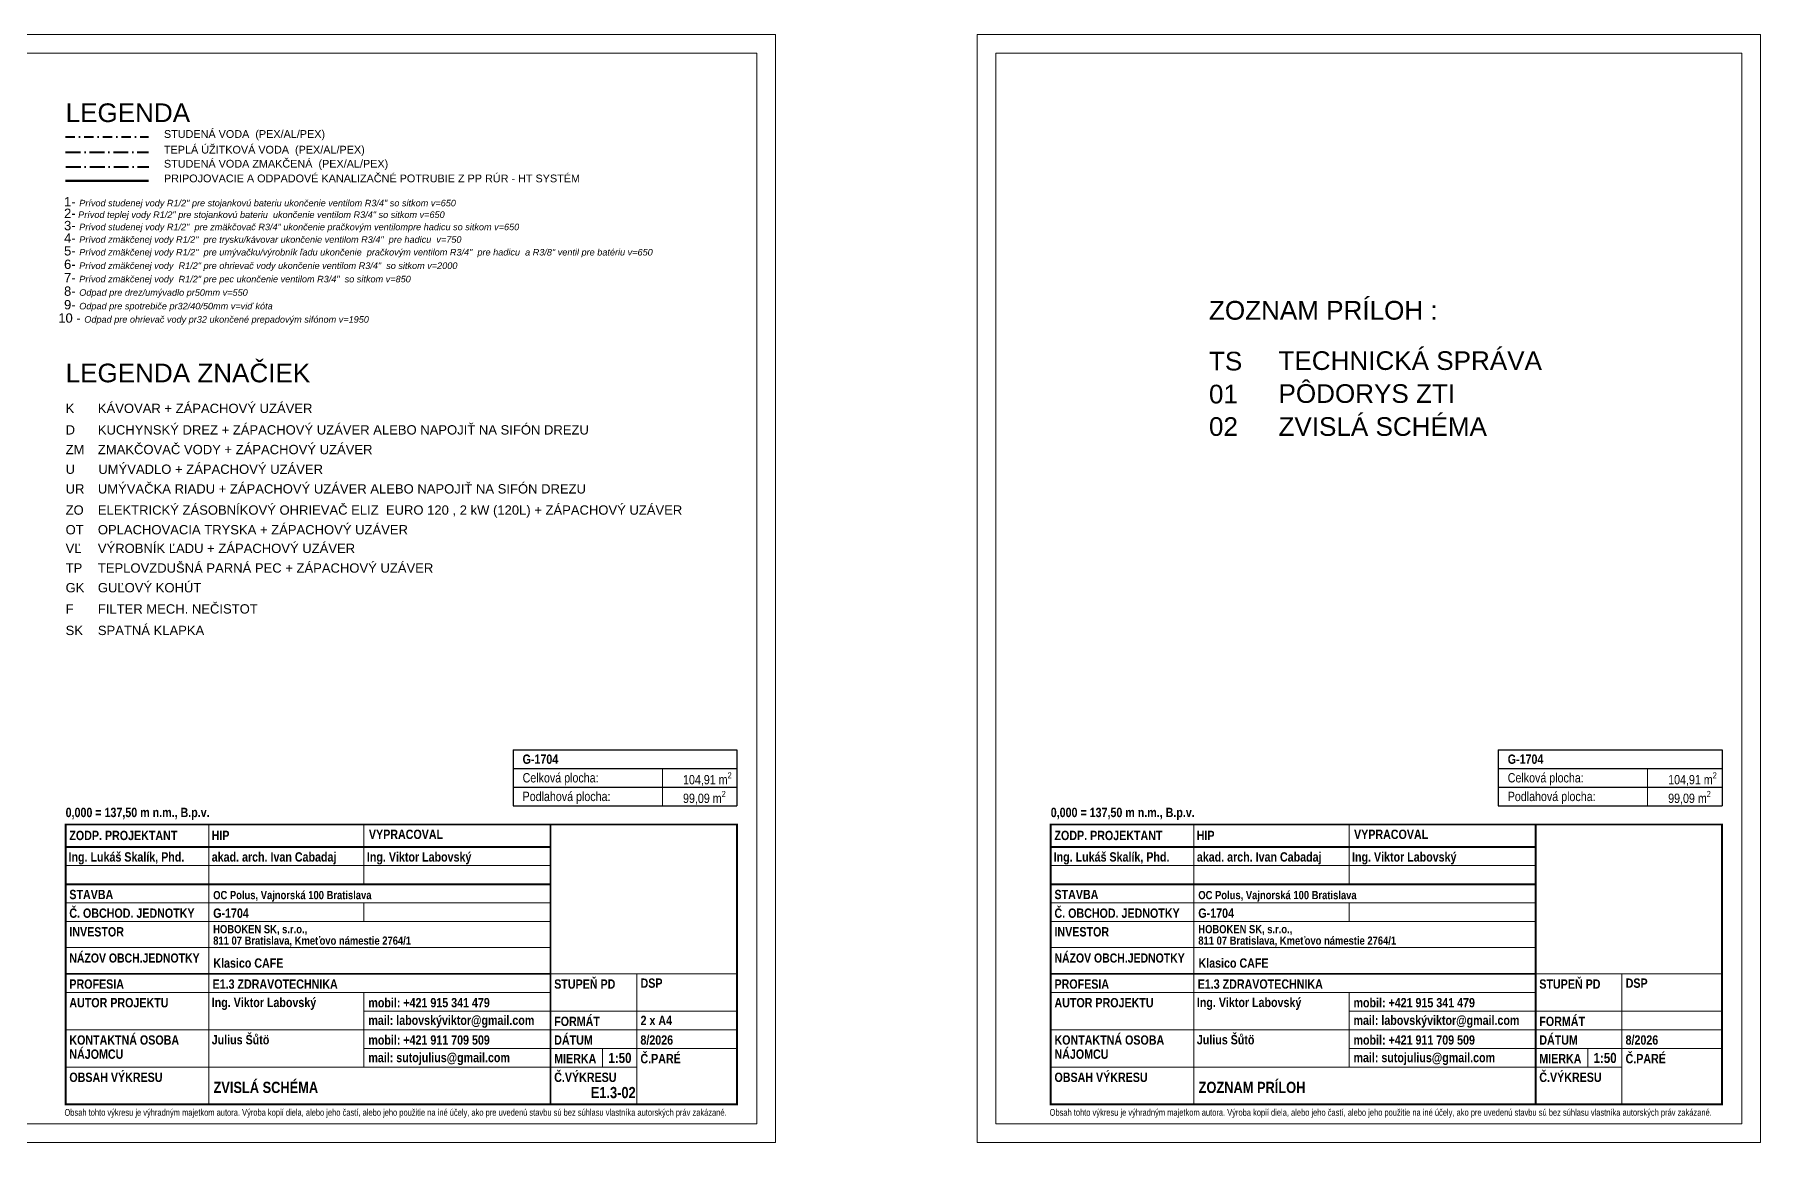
# Model space of a CAD drawing. Header units: millimetres. Extents: x 81329 to 439548, y 1718 to 95447.
# Drawn here: x 389269 to 412408, y 21028 to 35878 of the extents above; entities that cross this region are included whole.
import ezdxf
from ezdxf.enums import TextEntityAlignment as Align

# ---------------------------------------------------------------- set-up
doc = ezdxf.new("R2010")
doc.units = ezdxf.units.MM
doc.header["$LTSCALE"] = 100
for name, pattern in [('ACAD_ISO03W100', [30, 12, -18]), ('Čerchovaná 2mm', [3.2, 2, -0.6, 0, -0.6]), ('ČERCHOVANÁ2', [0.5, 0.25, -0.125, 0, -0.125])]:
    doc.linetypes.add(name, pattern=pattern)
doc.layers.add('AA_rozpiska', color=7, linetype='Continuous')
doc.layers.add('stavba-voda', color=5, linetype='Continuous')
for name, color, linetype, lineweight in [('E1_ROZPISKA', 7, 'Continuous', 13), ('E1_TEXT', 7, 'Continuous', 15), ('voda', 170, 'Continuous', 20), ('zti', 24, 'Continuous', 30), ('ZTI-DPS-potrubi_studena_voda', 5, 'ČERCHOVANÁ2', 40), ('ZTI-DPS-potrubi_tepla_voda', 1, 'Čerchovaná 2mm', 40), ('ZTI-DPS-potrubi_zmakcena_voda', 92, 'Čerchovaná 2mm', 40)]:
    doc.layers.add(name, color=color, linetype=linetype, lineweight=lineweight)
doc.styles.add('_TCW_TXTSTY_9', font='arial.ttf', dxfattribs={"height": 182.400009})
doc.styles.add('A-BOLD', font='ARIALNB.TTF')
doc.styles.add('Arial Narrow', font='ARIALN.TTF', dxfattribs={"height": 75})
doc.styles.add('ARIAL ROZP', font='arial.ttf', dxfattribs={"width": 0.8})
doc.styles.add('ZT-zariad.', font='ARIALN.TTF')

msp = doc.modelspace()

# ---------------------------------------------------------------- linework, layer by layer
at = {"lineweight": 5}
for points in [[(399200.646, 21027.926), (378200.646, 21027.926), (378200.646, 35877.926), (399200.646, 35877.926)], [(412407.617, 21027.926), (401907.617, 21027.926), (401907.617, 35877.926), (412407.617, 35877.926)], [(398950.646, 21277.926), (378450.646, 21277.926), (378450.646, 35627.926), (398950.646, 35627.926)], [(412157.617, 21277.926), (402157.617, 21277.926), (402157.617, 35627.926), (412157.617, 35627.926)]]:
    msp.add_lwpolyline(points, close=True, dxfattribs=at)
at = {"layer": 'E1_ROZPISKA', "color": 7, "linetype": 'Continuous', "lineweight": 25, "ltscale": 0.01}
for p, q in [((395685.767, 26289.026), (395685.767, 25539.026)), ((395685.767, 26289.026), (398685.766, 26289.026)), ((395685.767, 26289.026), (395685.767, 25539.026)), ((398685.766, 26289.026), (398685.766, 25539.026)), ((398685.766, 26289.026), (398685.766, 25539.026)), ((408892.738, 26289.026), (408892.738, 25539.026)), ((408892.738, 26289.026), (411892.737, 26289.026)), ((408892.738, 26289.026), (408892.738, 25539.026)), ((411892.737, 26289.026), (411892.737, 25539.026)), ((411892.737, 26289.026), (411892.737, 25539.026)), ((395685.767, 26039.026), (398685.766, 26039.026)), ((408892.738, 26039.026), (411892.737, 26039.026)), ((395685.767, 25789.026), (398685.766, 25789.026)), ((408892.738, 25789.026), (411892.737, 25789.026)), ((395685.767, 25539.026), (398685.766, 25539.026)), ((408892.738, 25539.026), (411892.737, 25539.026))]:
    msp.add_line(p, q, dxfattribs=at)
at = {"layer": 'E1_ROZPISKA', "color": 7, "linetype": 'Continuous', "lineweight": 13, "ltscale": 0.01}
for p, q in [((395685.767, 26039.026), (398685.766, 26039.026)), ((395685.767, 26039.026), (398685.766, 26039.026)), ((397685.766, 26039.026), (397685.766, 25539.026)), ((408892.738, 26039.026), (411892.737, 26039.026)), ((408892.738, 26039.026), (411892.737, 26039.026)), ((410892.737, 26039.026), (410892.737, 25539.026)), ((395685.767, 25789.026), (398685.766, 25789.026)), ((395685.767, 25789.026), (398685.766, 25789.026)), ((408892.738, 25789.026), (411892.737, 25789.026)), ((408892.738, 25789.026), (411892.737, 25789.026))]:
    msp.add_line(p, q, dxfattribs=at)
at = {"layer": 'E1_ROZPISKA'}
for p, q in [((391605.59, 21539.026), (391605.59, 25289.026)), ((393685.766, 25289.026), (393685.766, 24489.026)), ((404812.56, 21539.026), (404812.56, 25289.026)), ((406892.737, 25289.026), (406892.737, 24489.026)), ((389685.766, 24739.026), (396185.766, 24739.026)), ((402892.737, 24739.026), (409392.737, 24739.026)), ((389685.766, 24489.026), (396185.766, 24489.026)), ((402892.737, 24489.026), (409392.737, 24489.026)), ((389685.766, 24239.026), (396185.766, 24239.026)), ((393685.766, 23989.026), (393685.766, 24239.026)), ((402892.737, 24239.026), (409392.737, 24239.026)), ((406892.737, 23989.026), (406892.737, 24239.026)), ((389685.766, 23289.026), (396185.766, 23289.026)), ((396185.766, 23289.026), (398685.766, 23289.026)), ((397341.888, 23289.026), (397341.888, 21539.026)), ((402892.737, 23289.026), (409392.737, 23289.026)), ((409392.737, 23289.026), (411892.737, 23289.026)), ((410548.859, 23289.026), (410548.859, 21539.026)), ((393685.766, 23039.026), (393685.766, 22039.026)), ((406892.737, 23039.026), (406892.737, 22039.026)), ((396185.766, 22789.026), (398685.766, 22789.026)), ((409392.737, 22789.026), (411892.737, 22789.026)), ((396185.766, 22539.026), (398685.766, 22539.026)), ((409392.737, 22539.026), (411892.737, 22539.026)), ((396185.766, 22289.026), (398685.766, 22289.026)), ((396884.473, 22289.026), (396884.473, 22039.026)), ((409392.737, 22289.026), (411892.737, 22289.026)), ((410091.443, 22289.026), (410091.443, 22039.026)), ((396185.766, 22039.026), (397341.888, 22039.026)), ((409392.737, 22039.026), (410548.859, 22039.026))]:
    msp.add_line(p, q, dxfattribs=at)
at = {"layer": 'E1_ROZPISKA', "const_width": 25}
for points in [[(389685.766, 25289.026), (398685.766, 25289.026), (398685.766, 21539.026), (389685.766, 21539.026)], [(402892.737, 25289.026), (411892.737, 25289.026), (411892.737, 21539.026), (402892.737, 21539.026)]]:
    msp.add_lwpolyline(points, close=True, dxfattribs=at)
for points in [[(396185.766, 25289.026), (396185.766, 21539.026)], [(409392.737, 25289.026), (409392.737, 21539.026)], [(389685.766, 24989.026), (396185.766, 24989.026)], [(402892.737, 24989.026), (409392.737, 24989.026)], [(389685.766, 24489.026), (396185.766, 24489.026)], [(402892.737, 24489.026), (409392.737, 24489.026)], [(389685.766, 23289.026), (396185.766, 23289.026)], [(402892.737, 23289.026), (409392.737, 23289.026)]]:
    msp.add_lwpolyline(points, dxfattribs=at)
at = {"layer": 'E1_ROZPISKA'}
for points in [[(389685.766, 23989.026), (396185.766, 23989.026)], [(402892.737, 23989.026), (409392.737, 23989.026)], [(389685.766, 23639.026), (396185.766, 23639.026)], [(402892.737, 23639.026), (409392.737, 23639.026)], [(389685.766, 23039.026), (396185.766, 23039.026)], [(402892.737, 23039.026), (409392.737, 23039.026)], [(393685.766, 22789.026), (396185.766, 22789.026)], [(406892.737, 22789.026), (409392.737, 22789.026)], [(389685.766, 22539.026), (396185.766, 22539.026)], [(402892.737, 22539.026), (409392.737, 22539.026)], [(393685.766, 22289.026), (396185.766, 22289.026)], [(406892.737, 22289.026), (409392.737, 22289.026)], [(389685.766, 22039.026), (396185.766, 22039.026)], [(402892.737, 22039.026), (409392.737, 22039.026)], [(389685.766, 21539.026), (396185.766, 21539.026)], [(402892.737, 21539.026), (409392.737, 21539.026)]]:
    msp.add_lwpolyline(points, dxfattribs=at)
at = {"layer": 'E1_TEXT'}
for p, q in [((397341.888, 22039.026), (397341.888, 21539.026)), ((410548.859, 22039.026), (410548.859, 21539.026))]:
    msp.add_line(p, q, dxfattribs=at)
at = {"layer": 'zti', "linetype": 'ACAD_ISO03W100', "lineweight": 50, "ltscale": 5}
msp.add_line((389685.766, 33916.181), (390796.993, 33916.181), dxfattribs=at)
at = {"layer": 'ZTI-DPS-potrubi_studena_voda', "ltscale": 5}
msp.add_line((389685.766, 34505.683), (390796.993, 34505.683), dxfattribs=at)
at = {"layer": 'ZTI-DPS-potrubi_tepla_voda'}
msp.add_line((389685.766, 34301.563), (390796.993, 34301.563), dxfattribs=at)
at = {"layer": 'ZTI-DPS-potrubi_zmakcena_voda'}
msp.add_line((389689.852, 34105.492), (390801.078, 34105.492), dxfattribs=at)

# ---------------------------------------------------------------- texts
at = {"layer": 'AA_rozpiska', "color": 7, "style": '_TCW_TXTSTY_9'}
for s, p in [('ZOZNAM PRÍLOH :', (405014.044, 32055.786)), ('ZOZNAM PRÍLOH :', (405014.183, 32057.324)), ('TS', (405014.044, 31375.751)), ('TECHNICKÁ SPRÁVA', (405946.175, 31382.457)), ('PÔDORYS ZTI ', (405946.175, 30940.644)), ('01', (405014.044, 30933.938)), ('ZVISLÁ SCHÉMA', (405946.175, 30498.831)), ('02', (405014.044, 30498.831))]:
    msp.add_text(s, height=250, dxfattribs=at).set_placement(p)
at = {"layer": 'E1_ROZPISKA', "char_height": 90, "width": 10453.95237, "attachment_point": 1, "rotation": 360, "style": 'ARIAL ROZP'}
for insert in [(389670.132, 21475.595), (402877.103, 21475.595)]:
    msp.add_mtext('\\pxt0.34;Obsah tohto výkresu je výhradným majetkom autora. Výroba kopií diela, alebo jeho častí, alebo jeho použitie na iné účely, ako pre uvedenú stavbu sú bez súhlasu vlastníka autorských práv zakázané.', dxfattribs=dict(at, insert=insert))
at = {"layer": 'E1_TEXT', "style": 'A-BOLD'}
for s, height, p in [('0,000 = 137,50 m n.m., B.p.v. ', 125, (389685.766, 25389.026)), ('0,000 = 137,50 m n.m., B.p.v. ', 125, (402892.737, 25389.026)), ('VYPRACOVAL', 125, (393751.822, 25095.486)), ('VYPRACOVAL', 125, (406958.793, 25095.486)), ('ZODP. PROJEKTANT', 125, (389735.766, 25080.83)), ('HIP', 125, (391642.666, 25080.83)), ('ZODP. PROJEKTANT', 125, (402942.737, 25080.83)), ('HIP', 125, (404849.637, 25080.83)), ('Ing. Lukáš Skalík, Phd. ', 125, (389724.822, 24792.721)), ('akad. arch. Ivan Cabadaj', 125, (391644.646, 24792.721)), ('Ing. Viktor Labovský', 125, (393724.822, 24792.721)), ('Ing. Lukáš Skalík, Phd. ', 125, (402931.793, 24792.721)), ('akad. arch. Ivan Cabadaj', 125, (404851.616, 24792.721)), ('Ing. Viktor Labovský', 125, (406931.793, 24792.721)), ('STAVBA', 125, (389735.766, 24289.026)), ('OC Polus, Vajnorská 100 Bratislava', 110, (391664.208, 24289.026)), ('STAVBA', 125, (402942.737, 24289.026)), ('OC Polus, Vajnorská 100 Bratislava', 110, (404871.179, 24289.026)), ('Č. OBCHOD. JEDNOTKY', 125, (389735.766, 24039.026)), ('G-1704', 125, (391664.208, 24039.026)), ('Č. OBCHOD. JEDNOTKY', 125, (402942.737, 24039.026)), ('G-1704', 125, (404871.179, 24039.026)), ('INVESTOR', 125, (389735.766, 23789.026)), ('HOBOKEN SK, s.r.o.,', 110, (391664.208, 23831.858)), ('INVESTOR', 125, (402942.737, 23789.026)), ('HOBOKEN SK, s.r.o.,', 110, (404871.179, 23831.858)), ('811 07 Bratislava, Kmeťovo námestie 2764/1', 110, (391664.208, 23678.559)), ('811 07 Bratislava, Kmeťovo námestie 2764/1', 110, (404871.179, 23678.559)), ('NÁZOV OBCH.JEDNOTKY', 122.5, (389735.766, 23439.026)), ('Klasico CAFE', 125, (391666.698, 23370.217)), ('NÁZOV OBCH.JEDNOTKY', 122.5, (402942.737, 23439.026)), ('Klasico CAFE', 125, (404873.669, 23370.217)), ('PROFESIA', 125, (389735.766, 23089.026)), ('E1.3 ZDRAVOTECHNIKA', 125, (391655.59, 23089.026)), ('STUPEŇ PD', 125, (396235.766, 23089.026)), ('DSP', 125, (397393.413, 23100.939)), ('PROFESIA', 125, (402942.737, 23089.026)), ('E1.3 ZDRAVOTECHNIKA', 125, (404862.56, 23089.026)), ('STUPEŇ PD', 125, (409442.737, 23089.026)), ('DSP', 125, (410600.384, 23100.939)), ('AUTOR PROJEKTU', 125, (389735.766, 22839.026)), ('Ing. Viktor Labovský', 125, (391644.646, 22842.721)), ('mobil: +421 915 341 479', 125, (393744.385, 22839.026)), ('AUTOR PROJEKTU', 125, (402942.737, 22839.026)), ('Ing. Viktor Labovský', 125, (404851.616, 22842.721)), ('mobil: +421 915 341 479', 125, (406951.355, 22839.026)), ('mail: labovskýviktor@gmail.com', 125, (393744.385, 22604.026)), ('FORMÁT', 125, (396235.766, 22589.026)), ('2 x A4', 125, (397393.413, 22600.939)), ('mail: labovskýviktor@gmail.com', 125, (406951.355, 22604.026)), ('FORMÁT', 125, (409442.737, 22589.026)), ('KONTAKTNÁ OSOBA', 125, (389735.766, 22339.026)), ('Julius Šůtö', 125, (391644.646, 22342.721)), ('mobil: +421 911 709 509', 125, (393744.385, 22339.026)), ('DÁTUM', 125, (396235.766, 22339.026)), ('8/2026', 125, (397391.888, 22339.026)), ('KONTAKTNÁ OSOBA', 125, (402942.737, 22339.026)), ('Julius Šůtö', 125, (404851.616, 22342.721)), ('mobil: +421 911 709 509', 125, (406951.355, 22339.026)), ('DÁTUM', 125, (409442.737, 22339.026)), ('8/2026', 125, (410598.859, 22339.026)), ('NÁJOMCU', 125, (389735.766, 22149.55)), ('mail: sutojulius@gmail.com', 125, (393744.385, 22104.026)), ('MIERKA', 125, (396235.766, 22089.026)), ('1:50', 135, (396962.766, 22093.695)), ('Č.PARÉ', 125, (397391.888, 22089.026)), ('NÁJOMCU', 125, (402942.737, 22149.55)), ('mail: sutojulius@gmail.com', 125, (406951.355, 22104.026)), ('MIERKA', 125, (409442.737, 22089.026)), ('1:50', 135, (410169.737, 22093.695)), ('Č.PARÉ', 125, (410598.859, 22089.026)), ('OBSAH VÝKRESU', 125, (389735.766, 21839.026)), ('Č.VÝKRESU', 125, (396235.766, 21839.026)), ('OBSAH VÝKRESU', 125, (402942.737, 21839.026)), ('Č.VÝKRESU', 125, (409442.737, 21839.026)), ('ZVISLÁ SCHÉMA', 150, (391668.033, 21691.159)), ('ZOZNAM PRÍLOH', 150, (404875.003, 21691.159))]:
    msp.add_text(s, height=height, dxfattribs=at).set_placement(p)
msp.add_text('E1.3-02', height=150, dxfattribs=at).set_placement((397328.119, 21576.963), align=Align.BOTTOM_RIGHT)
at = {"layer": 'E1_TEXT', "linetype": 'Continuous', "lineweight": 0, "char_height": 124.99996, "attachment_point": 4, "style": 'A-BOLD'}
for insert in [(395812.203, 26164.658), (409019.174, 26164.658)]:
    msp.add_mtext('\\A1;\\pxql;G-1704', dxfattribs=dict(at, insert=insert))
at = {"layer": 'E1_TEXT', "linetype": 'Continuous', "lineweight": 50, "char_height": 124.99996, "attachment_point": 4, "style": 'Arial Narrow'}
for s, insert in [('\\A1;\\pxql;Celková plocha:', (395812.203, 25897.496)), ('\\A1;\\pxql;104,91 m{\\H0.66x;\\S2^  ;}', (397963.016, 25890.912)), ('\\A1;\\pxql;Celková plocha:', (409019.174, 25897.496)), ('\\A1;\\pxql;104,91 m{\\H0.66x;\\S2^  ;}', (411169.987, 25890.912)), ('\\A1;{\\pql;\\fArial Narrow|b0|i0|c238|p34;Podlahová plocha:}', (395812.203, 25647.496)), ('\\A1;\\pxql;99,09 m{\\H0.66x;\\S2^  ;}', (397963.016, 25640.912)), ('\\A1;{\\pql;\\fArial Narrow|b0|i0|c238|p34;Podlahová plocha:}', (409019.174, 25647.496)), ('\\A1;\\pxql;99,09 m{\\H0.66x;\\S2^  ;}', (411169.987, 25640.912))]:
    msp.add_mtext(s, dxfattribs=dict(at, insert=insert))
at = {"layer": 'stavba-voda', "color": 0, "char_height": 125, "attachment_point": 1, "style": '_TCW_TXTSTY_9'}
for s, insert, width in [('{\\fArial|b0|i0|c0|p34;\\H0.8308x;\\C256;\\c0;STUDEN\\fArial|b0|i0|c238|p34;Á VODA  (PEX/AL/PEX)}', (391003.929, 34596.679, 0), 3942.70377), ('{\\fArial|b0|i0|c0|p34;\\H0.8308x;TEPL\\fArial|b0|i0|c238|p34;Á ÚŽITKOVÁ VODA  \\C256;\\c0;(PEX/AL/PEX)}', (391003.929, 34386.679, 0), 3942.70377), ('{\\fArial|b0|i0|c0|p34;\\H0.8308x;STUDEN\\fArial|b0|i0|c238|p34;Á VODA ZMAKČENÁ  \\C256;\\c0;(PEX/AL/PEX)}', (391003.929, 34198, 0), 3942.70377), ('{\\fArial|b0|i0|c238|p34;\\H0.8308x;\\C256;\\c0;PRIPOJOVACIE A ODPADOVÉ KANALIZAČNÉ POTRUBIE Z PP RÚR - HT SYSTÉM }', (391003.929, 34001.297, 0), 6174.99184)]:
    msp.add_mtext(s, dxfattribs=dict(at, insert=insert, width=width))
at = {"layer": 'voda', "char_height": 125, "attachment_point": 1, "style": '_TCW_TXTSTY_9'}
for s, insert, width in [('1- {\\fArial|b0|i1|c238|p34;\\H0.7x;Prívod studenej vody R1/2" pre stojankovú bateriu ukončenie ventilom R3/4" so sitkom v=650}', (389664.67, 33699.973, 0), 8430.8006), ('3-{\\C5; \\fArial|b0|i1|c238|p34;\\H0.7x;\\C256;Prívod studenej vody R1/2"  pre zmäkčovač R3/4" ukončenie pračkovým ventilompre hadicu so sitkom v=650 }', (389664.67, 33380.095, 0), 9116.80579), ('2-{\\fArial|b0|i1|c238|p34;\\H0.7x; Prívod teplej vody R1/2" pre stojankovú bateriu  ukončenie ventilom R3/4" so sitkom v=650}', (389664.67, 33544.641, 0), 9413.72676), ('{\\C92;6- \\fArial|b0|i1|c238|p34;\\H0.7x;Prívod zmäkčenej vody  R1/2" pre ohrievač vody ukončenie ventilom R3/4"  so sitkom v=2000}', (389664.67, 32861.217, 0), 11140.19476), ('{\\fArial|b0|i0|c238|p34;\\C92;7- \\fArial|b0|i1|c238|p34;\\H0.7x;Prívod zmäkčenej vody  R1/2" pre pec ukončenie ventilom R3/4"  so sitkom v=850}', (389664.67, 32681.217, 0), 8632.78154)]:
    msp.add_mtext(s, dxfattribs=dict(at, insert=insert, width=width))
at = {"layer": 'voda', "color": 92, "char_height": 125, "attachment_point": 1, "style": '_TCW_TXTSTY_9'}
for s, insert, width in [('4- {\\fArial|b0|i1|c238|p34;\\H0.7x;Prívod zmäkčenej vody R1/2"  pre trysku/kávovar ukončenie ventilom R3/4"  pre hadicu  v=750}', (389664.67, 33211.117, 0), 11140.19476), ('5- {\\fArial|b0|i1|c238|p34;\\H0.7x;Prívod zmäkčenej vody R1/2"  pre umývačku/výrobník ľadu ukončenie  pračkovým ventilom R3/4"  pre hadicu  a R3/8" ventil pre batériu v=650}', (389664.67, 33041.217, 0), 10120.5634)]:
    msp.add_mtext(s, dxfattribs=dict(at, insert=insert, width=width))
at = {"layer": 'zti', "color": 0, "style": '_TCW_TXTSTY_9'}
for s, p in [('K', (389685.766, 30867.123, 0.001)), ('KÁVOVAR + ZÁPACHOVÝ UZÁVER', (390117.766, 30867.123, 0.001)), ('D', (389685.766, 30579.123, 0.001)), ('KUCHYNSKÝ DREZ + ZÁPACHOVÝ UZÁVER ALEBO NAPOJIŤ NA SIFÓN DREZU', (390117.766, 30579.123, 0.001)), ('ZM', (389685.766, 30315.623, 0.001)), ('ZMAKČOVAČ VODY + ZÁPACHOVÝ UZÁVER ', (390117.766, 30315.623, 0.001)), ('U', (389685.766, 30052.123, 0.001)), ('UMÝVADLO + ZÁPACHOVÝ UZÁVER', (390123.979, 30051.51, 0.001)), ('UR', (389685.766, 29788.623, 0.001)), ('UMÝVAČKA RIADU + ZÁPACHOVÝ UZÁVER ALEBO NAPOJIŤ NA SIFÓN DREZU', (390117.766, 29788.623, 0.001)), ('ZO', (389685.766, 29504.208, 0.001)), ('ELEKTRICKÝ ZÁSOBNÍKOVÝ OHRIEVAČ ELIZ  EURO 120 , 2 kW (120L) + ZÁPACHOVÝ UZÁVER', (390117.766, 29504.208, 0.001)), ('OT', (389685.766, 29240.708, 0.001)), ('OPLACHOVACIA TRYSKA + ZÁPACHOVÝ UZÁVER', (390117.766, 29240.708, 0.001)), ('VĽ', (389685.766, 28990.708, 0.001)), ('VÝROBNÍK ĽADU + ZÁPACHOVÝ UZÁVER', (390117.766, 28990.708, 0.001)), ('TP', (389685.766, 28727.208, 0.001)), ('TEPLOVZDUŠNÁ PARNÁ PEC + ZÁPACHOVÝ UZÁVER', (390117.766, 28727.208, 0.001)), ('GK', (389685.766, 28463.708, 0.001)), ('GUĽOVÝ KOHÚT', (390117.766, 28463.708, 0.001)), ('F', (389685.766, 28179.292, 0.001)), ('FILTER MECH. NEČISTOT', (390117.766, 28179.292, 0.001)), ('SK', (389685.766, 27891.292, 0.001)), ('SPATNÁ KLAPKA', (390117.766, 27891.292, 0.001))]:
    msp.add_text(s, height=125, dxfattribs=at).set_placement(p, align=Align.MIDDLE_LEFT)
at = {"layer": 'zti', "attachment_point": 1}
for s, insert, char_height, width, style in [('{\\fArial|b0|i0|c238|p34;\\C256;\\c0;LEGENDA }', (389685.766, 34954.843, 0), 250, 5632.43396, 'ZT-zariad.'), ('8- {\\fArial|b0|i1|c238|p34;\\H0.7x;Odpad pre drez/umývadlo pr50mm v=550}', (389664.67, 32501.217, 0), 125, 9412.39636, '_TCW_TXTSTY_9'), ('9- {\\fArial|b0|i1|c238|p34;\\H0.7x;Odpad pre spotrebiče pr32/40/50mm v=viď kóta}', (389664.67, 32319.029, 0), 125, 7747.81324, '_TCW_TXTSTY_9'), ('\\pxt13;10 - {\\fArial|b0|i1|c238|p34;\\H0.7x;Odpad pre ohrievač vody pr32 ukončené prepadovým sifónom v=1950}', (389586.992, 32140.661, 0), 125, 7035.33794, '_TCW_TXTSTY_9'), ('{\\fArial|b0|i0|c238|p34;\\C256;\\c0;LEGENDA ZNAČIEK}', (389685.766, 31466.679, 0), 250, 5632.43396, 'ZT-zariad.')]:
    msp.add_mtext(s, dxfattribs=dict(at, insert=insert, char_height=char_height, width=width, style=style))

doc.saveas('drawing.dxf')
